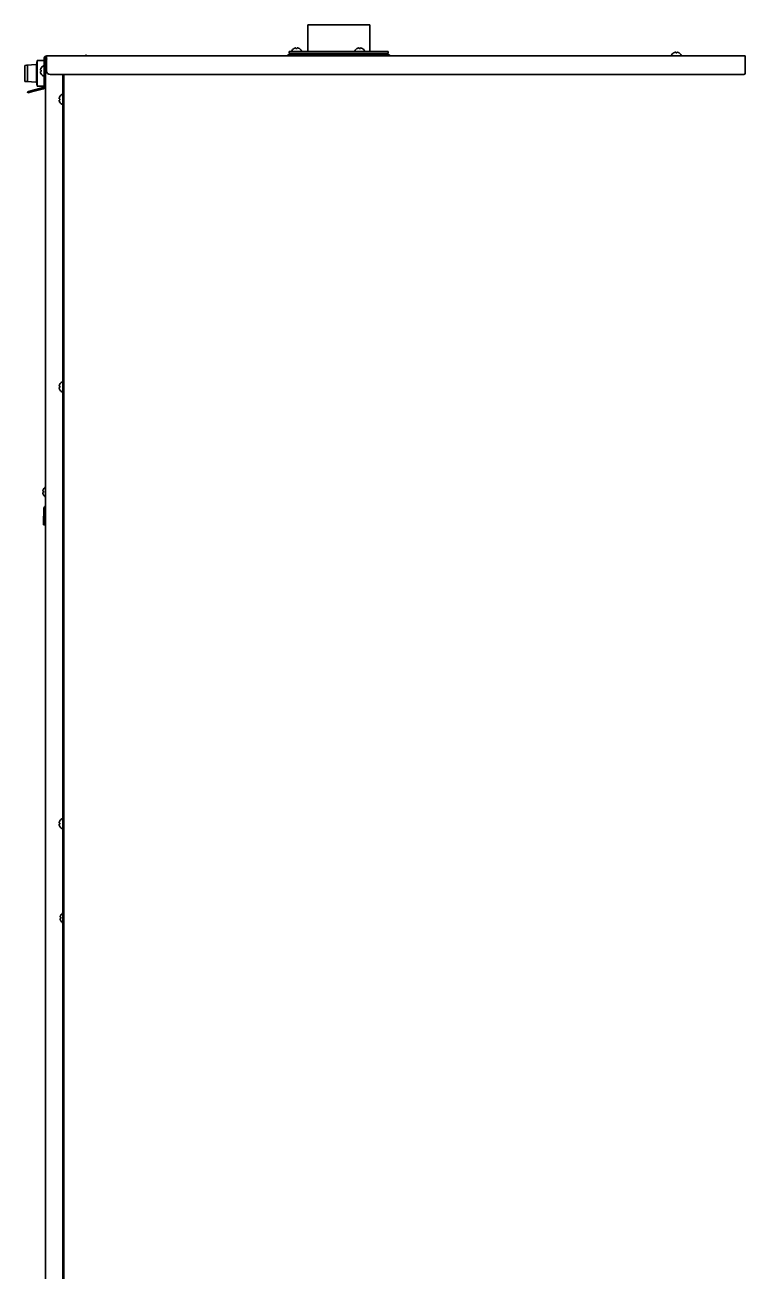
# Model space of a CAD drawing. Header units: inches. Extents: x 885 to 6823, y 710 to 5493.
# Drawn here: x 4229 to 4810, y 3042 to 4048 of the extents above; entities that cross this region are included whole.
import ezdxf

# ---------------------------------------------------------------- set-up
doc = ezdxf.new("R2010")
doc.units = ezdxf.units.IN
doc.layers.add('1', color=7, linetype='Continuous', true_color=0xffffff)

msp = doc.modelspace()

# ---------------------------------------------------------------- linework, layer by layer
at = {"layer": '1', "color": 7, "linetype": 'Continuous', "lineweight": 35}
for p, q in [((4456.8, 4048.5), (4506.8, 4048.5)), ((4456.8, 4048.5), (4456.8, 4026.9)), ((4506.8, 4026.9), (4506.8, 4048.5)), ((4441.8, 4026.9), (4481.8, 4026.9)), ((4441.8, 4026.9), (4441.8, 4025.4)), ((4443.8, 4027.5), (4443.8, 4027.3)), ((4445.5, 4029.3), (4445.5, 4029.3)), ((4450.1, 4029.3), (4450.1, 4029.3)), ((4451.8, 4027.3), (4451.8, 4027.5)), ((4481.8, 4026.9), (4521.8, 4026.9)), ((4494.8, 4027.5), (4494.8, 4027.3)), ((4496.5, 4029.3), (4496.5, 4029.3)), ((4501.1, 4029.3), (4501.1, 4029.3)), ((4502.8, 4027.3), (4502.8, 4027.5)), ((4521.8, 4025.4), (4521.8, 4026.9)), ((4752, 4025.8), (4752, 4025.8)), ((4756.6, 4025.8), (4756.6, 4025.8)), ((4228.5, 4015.8), (4229.7, 4015.9)), ((4228.5, 4015.8), (4228.5, 4002.9)), ((4237.8, 4016.5), (4229.7, 4015.9)), ((4229.7, 4015.9), (4229.7, 4015.9)), ((4230.5, 4002.9), (4230.5, 4015.8)), ((4238.4, 4019.7), (4237.8, 4016.5)), ((4237.8, 4002.2), (4237.8, 4016.5)), ((4237.8, 4016.4), (4237.8, 4002.3)), ((4238.4, 4009.4), (4238.4, 4019.7)), ((4244, 4019.7), (4238.4, 4019.7)), ((4238.4, 4019.7), (4238.4, 3999)), ((4244, 4019.7), (4238.4, 4019.7)), ((4244, 4021.4), (4245, 4021.4)), ((4244, 4021.4), (4244, 4001.4)), ((4245, 4021.4), (4245, 4001.4)), ((4245.2, 4015.4), (4245, 4015.4)), ((4245.2, 4019.7), (4245.2, 2695.5)), ((4246, 4023.4), (4246, 4021.3)), ((4246, 4023.4), (4809.8, 4023.4)), ((4246, 4021.3), (4246, 4011.4)), ((4277.5, 4023.9), (4278.3, 4023.9)), ((4277.5, 4023.4), (4277.5, 4023.9)), ((4278.3, 4023.4), (4278.3, 4023.9)), ((4481.8, 4024.4), (4440.8, 4024.4)), ((4440.8, 4024.4), (4440.8, 4023.4)), ((4441.8, 4025.4), (4521.8, 4025.4)), ((4446.2, 4024.5), (4445.9, 4024.4)), ((4446, 4025.4), (4446.2, 4025.3)), ((4449.4, 4025.3), (4446.2, 4025.3)), ((4446.2, 4025.3), (4446.2, 4024.5)), ((4446.2, 4024.5), (4449.4, 4024.5)), ((4449.4, 4025.3), (4449.5, 4025.4)), ((4449.4, 4024.5), (4449.4, 4025.3)), ((4449.7, 4024.4), (4449.4, 4024.5)), ((4456.8, 4025.4), (4456.8, 4024.4)), ((4522.8, 4024.4), (4481.8, 4024.4)), ((4497.2, 4024.5), (4496.9, 4024.4)), ((4497, 4025.4), (4497.2, 4025.3)), ((4500.4, 4025.3), (4497.2, 4025.3)), ((4497.2, 4025.3), (4497.2, 4024.5)), ((4497.2, 4024.5), (4500.4, 4024.5)), ((4500.4, 4025.3), (4500.5, 4025.4)), ((4500.4, 4024.5), (4500.4, 4025.3)), ((4500.7, 4024.4), (4500.4, 4024.5)), ((4506.8, 4024.4), (4506.8, 4025.4)), ((4522.8, 4023.4), (4522.8, 4024.4)), ((4750.3, 4024), (4750.3, 4023.8)), ((4758.3, 4023.8), (4758.3, 4024)), ((4809.8, 4023.4), (4809.8, 4021.3)), ((4809.8, 4022.3), (4809.8, 4022.3)), ((4809.8, 4022.3), (4809.8, 4022.3)), ((4809.8, 4021.3), (4809.8, 4009.4)), ((4238.4, 3999), (4238.4, 4009.4)), ((4241.5, 4013.6), (4241.5, 4013.6)), ((4241.5, 4009), (4241.5, 4009)), ((4243.6, 4015.3), (4243.4, 4015.3)), ((4243.4, 4015.3), (4243.4, 4015.3)), ((4243.4, 4007.3), (4243.4, 4007.3)), ((4243.4, 4007.3), (4243.6, 4007.3)), ((4249, 4008.4), (4808.8, 4008.4)), ((4259.2, 2697.5), (4259.2, 4008.4)), ((4260, 2356.9), (4260, 4008.4)), ((4260, 2356.9), (4260, 4008.4)), ((4229.7, 4002.9), (4228.5, 4002.9)), ((4229.7, 4002.8), (4229.7, 4002.9)), ((4229.7, 4002.8), (4237.8, 4002.2)), ((4230.5, 3994.5), (4233.4, 3995.2)), ((4243.2, 3997.9), (4233.4, 3995.2)), ((4243.5, 3996.9), (4233.7, 3994.3)), ((4237.8, 4002.2), (4238.4, 3999)), ((4238.4, 3999), (4244, 3999)), ((4238.4, 3999), (4244, 3999)), ((4244, 3998.4), (4244, 4001.4)), ((4244, 3998.4), (4245, 3998.4)), ((4245, 4003.4), (4245.2, 4003.4)), ((4245, 4001.4), (4245, 3998.4)), ((4230.5, 3994.5), (4230.8, 3993.5)), ((4233.7, 3994.3), (4230.8, 3993.5)), ((4256.7, 3990.6), (4256.7, 3990.6)), ((4256.7, 3986), (4256.7, 3986)), ((4258.8, 3992.3), (4258.6, 3992.3)), ((4258.6, 3984.3), (4258.8, 3984.3)), ((4256.7, 3758.4), (4256.7, 3758.4)), ((4256.7, 3753.8), (4256.7, 3753.8)), ((4258.8, 3760.1), (4258.6, 3760.1)), ((4258.6, 3752.1), (4258.8, 3752.1)), ((4243.5, 3673.6), (4243.5, 3673.6)), ((4243.5, 3669), (4243.5, 3669)), ((4243.9, 3658.1), (4243.4, 3645.7)), ((4244.9, 3658), (4244.4, 3645.7)), ((4244.9, 3658), (4244.4, 3645.7)), ((4243.4, 3644.7), (4243.4, 3645.7)), ((4244.4, 3644.7), (4243.4, 3644.7)), ((4244.4, 3644.7), (4244.4, 3645.7)), ((4244.4, 3644.7), (4244.4, 3645.7)), ((4244.4, 3644.7), (4244.4, 3644.7)), ((4256.7, 3405.7), (4256.7, 3405.7)), ((4258.8, 3407.4), (4258.6, 3407.4)), ((4256.7, 3401.1), (4256.7, 3401.1)), ((4258.6, 3399.4), (4258.8, 3399.4)), ((4257.5, 3329.6), (4257.5, 3329.6)), ((4257.5, 3325), (4257.5, 3325))]:
    msp.add_line(p, q, dxfattribs=at)
for centre, radius, start, end in [((4448, 4025.2), 4.8, 121.5837, 149.6988), ((4444.2, 4027.5), 0.4, 149.6988, 180), ((4444.2, 4027.3), 0.4, 180, 270), ((4447.8, 4025.6), 3.78, 90.0035, 97.6041), ((4447.8, 4025.6), 3.78, 82.3959, 89.9965), ((4447.6, 4025.2), 4.8, 30.3012, 58.4186), ((4451.4, 4027.3), 0.4, 270, 0), ((4451.4, 4027.5), 0.4, 0, 30.3012), ((4499, 4025.2), 4.8, 121.5837, 149.6988), ((4495.2, 4027.5), 0.4, 149.6988, 180), ((4495.2, 4027.3), 0.4, 180, 270), ((4498.8, 4025.6), 3.78, 90.0035, 97.6041), ((4498.8, 4025.6), 3.78, 82.3959, 89.9965), ((4498.6, 4025.2), 4.8, 30.3012, 58.4186), ((4502.4, 4027.3), 0.4, 270, 0), ((4502.4, 4027.5), 0.4, 0, 30.3012), ((4754.5, 4021.7), 4.8, 121.5837, 149.6988), ((4754.3, 4022.1), 3.78, 90.0035, 97.6041), ((4754.3, 4022.1), 3.78, 82.3959, 89.9965), ((4754.1, 4021.7), 4.8, 30.3012, 58.4186), ((4750.7, 4024), 0.4, 149.6988, 180), ((4750.7, 4023.8), 0.4, 180, 270), ((4757.9, 4023.8), 0.4, 270, 0), ((4757.9, 4024), 0.4, 0, 30.3012), ((4245.6, 4011.1), 4.8, 120.3012, 148.4186), ((4245.3, 4011.3), 3.78, 172.3959, 179.9965), ((4245.3, 4011.3), 3.78, 180.0035, 187.6041), ((4245.6, 4011.5), 4.8, 211.5837, 239.6988), ((4243.4, 4014.9), 0.4, 90, 120.3012), ((4243.4, 4014.9), 0.4, 90, 120.3012), ((4243.4, 4007.7), 0.4, 239.6988, 270), ((4243.4, 4007.7), 0.4, 239.6988, 270), ((4243.6, 4014.9), 0.4, 0, 90), ((4243.6, 4007.7), 0.4, 270, 0), ((4247.6, 4011.1), 4.8, 120.3012, 123.0813), ((4247.6, 4011.5), 4.8, 236.9185, 239.6988), ((4243, 3998.9), 1, 285, 0), ((4243, 3998.9), 2, 285, 345.5426), ((4260.8, 3988.1), 4.8, 120.3012, 148.4186), ((4260.5, 3988.3), 3.78, 172.3959, 179.9965), ((4260.5, 3988.3), 3.78, 180.0035, 187.6041), ((4260.8, 3988.5), 4.8, 211.5837, 239.6988), ((4258.6, 3991.9), 0.4, 90, 120.3012), ((4258.8, 3991.9), 0.4, 0, 90), ((4258.6, 3984.7), 0.4, 239.6988, 270), ((4258.8, 3984.7), 0.4, 270, 0), ((4260.8, 3755.9), 4.8, 120.3012, 148.4186), ((4260.5, 3756.1), 3.78, 172.3959, 179.9965), ((4260.5, 3756.1), 3.78, 180.0035, 187.6041), ((4260.8, 3756.3), 4.8, 211.5837, 239.6988), ((4258.6, 3759.7), 0.4, 90, 120.3012), ((4258.8, 3759.7), 0.4, 0, 90), ((4258.6, 3752.5), 0.4, 239.6988, 270), ((4258.8, 3752.5), 0.4, 270, 0), ((4247.6, 3671.1), 4.8, 120.3012, 148.4186), ((4247.3, 3671.3), 3.78, 172.3959, 179.9965), ((4247.3, 3671.3), 3.78, 180.0035, 187.6041), ((4247.6, 3671.5), 4.8, 211.5837, 239.6988), ((4245.9, 3658), 2, 109.6285, 178), ((4245.9, 3658), 1, 132.2098, 178), ((4260.8, 3403.2), 4.8, 120.3012, 148.4186), ((4260.5, 3403.4), 3.78, 172.3959, 179.9965), ((4260.5, 3403.4), 3.78, 180.0035, 187.6041), ((4258.6, 3407), 0.4, 90, 120.3012), ((4258.8, 3407), 0.4, 0, 90), ((4260.8, 3403.6), 4.8, 211.5837, 239.6988), ((4258.6, 3399.8), 0.4, 239.6988, 270), ((4258.8, 3399.8), 0.4, 270, 0), ((4261.6, 3327.1), 4.8, 120.3012, 148.4186), ((4261.3, 3327.3), 3.78, 172.3959, 179.9965), ((4261.3, 3327.3), 3.78, 180.0035, 187.6041), ((4261.6, 3327.5), 4.8, 211.5837, 239.6988)]:
    msp.add_arc(centre, radius, start, end, dxfattribs=at)
for centre, major_axis, start_param, end_param in [((4249, 4011.4), (3, 0), 3.141593, 4.712389), ((4808.8, 4009.4), (1, 0), 4.712389, 6.283185)]:
    msp.add_ellipse(centre, major_axis=major_axis, ratio=0.99863, start_param=start_param, end_param=end_param, dxfattribs=at)
for points in [[(4446.8, 4029.9), (4446.7, 4029.8), (4446.6, 4029.8), (4446.5, 4029.8), (4446.3, 4029.7), (4446.2, 4029.6), (4446, 4029.6), (4445.8, 4029.5), (4445.7, 4029.4), (4445.6, 4029.3), (4445.5, 4029.3)], [(4447.3, 4029.9), (4447.3, 4029.9), (4447.2, 4029.9), (4447.1, 4029.9), (4447.1, 4029.9), (4447, 4029.9), (4446.9, 4029.9), (4446.9, 4029.9), (4446.8, 4029.9), (4446.8, 4029.9)], [(4448.3, 4029.9), (4448.3, 4029.8), (4448.3, 4029.8), (4448.3, 4029.8), (4448.3, 4029.7), (4448.3, 4029.6), (4448.3, 4029.6), (4448.3, 4029.5), (4448.3, 4029.4), (4448.3, 4029.3), (4448.3, 4029.3)], [(4448.8, 4029.9), (4448.8, 4029.9), (4448.7, 4029.9), (4448.6, 4029.9), (4448.6, 4029.9), (4448.5, 4029.9), (4448.4, 4029.9), (4448.4, 4029.9), (4448.3, 4029.9), (4448.3, 4029.9)], [(4497.8, 4029.9), (4497.7, 4029.8), (4497.6, 4029.8), (4497.5, 4029.8), (4497.3, 4029.7), (4497.2, 4029.6), (4497, 4029.6), (4496.8, 4029.5), (4496.7, 4029.4), (4496.6, 4029.3), (4496.5, 4029.3)], [(4498.3, 4029.9), (4498.3, 4029.9), (4498.2, 4029.9), (4498.1, 4029.9), (4498.1, 4029.9), (4498, 4029.9), (4497.9, 4029.9), (4497.9, 4029.9), (4497.8, 4029.9), (4497.8, 4029.9)], [(4499.3, 4029.9), (4499.3, 4029.8), (4499.3, 4029.8), (4499.3, 4029.8), (4499.3, 4029.7), (4499.3, 4029.6), (4499.3, 4029.6), (4499.3, 4029.5), (4499.3, 4029.4), (4499.3, 4029.3), (4499.3, 4029.3)], [(4499.8, 4029.9), (4499.8, 4029.9), (4499.7, 4029.9), (4499.6, 4029.9), (4499.6, 4029.9), (4499.5, 4029.9), (4499.4, 4029.9), (4499.4, 4029.9), (4499.3, 4029.9), (4499.3, 4029.9)], [(4753.3, 4026.4), (4753.2, 4026.3), (4753.1, 4026.3), (4753, 4026.3), (4752.8, 4026.2), (4752.7, 4026.1), (4752.5, 4026.1), (4752.3, 4026), (4752.2, 4025.9), (4752.1, 4025.8), (4752, 4025.8)], [(4753.8, 4026.4), (4753.8, 4026.4), (4753.7, 4026.4), (4753.6, 4026.4), (4753.6, 4026.4), (4753.5, 4026.4), (4753.4, 4026.4), (4753.4, 4026.4), (4753.3, 4026.4), (4753.3, 4026.4)], [(4754.8, 4026.4), (4754.8, 4026.3), (4754.8, 4026.3), (4754.8, 4026.3), (4754.8, 4026.2), (4754.8, 4026.1), (4754.8, 4026.1), (4754.8, 4026), (4754.8, 4025.9), (4754.8, 4025.8), (4754.8, 4025.8)], [(4755.3, 4026.4), (4755.3, 4026.4), (4755.2, 4026.4), (4755.1, 4026.4), (4755.1, 4026.4), (4755, 4026.4), (4754.9, 4026.4), (4754.9, 4026.4), (4754.8, 4026.4), (4754.8, 4026.4)], [(4246, 4023.4), (4245.9, 4023.4), (4245.8, 4023.3), (4245.6, 4023.3), (4245.4, 4023.3), (4245.2, 4023.2), (4245, 4023.1), (4244.8, 4023), (4244.6, 4022.8), (4244.5, 4022.7), (4244.4, 4022.5), (4244.3, 4022.4), (4244.2, 4022.2), (4244.1, 4022), (4244, 4021.8), (4244, 4021.6), (4244, 4021.4), (4244, 4021.4)], [(4246, 4022.4), (4246, 4022.4), (4245.9, 4022.4), (4245.8, 4022.3), (4245.7, 4022.3), (4245.6, 4022.3), (4245.5, 4022.2), (4245.4, 4022.2), (4245.3, 4022.1), (4245.2, 4022), (4245.2, 4021.9), (4245.1, 4021.9), (4245.1, 4021.8), (4245, 4021.7), (4245, 4021.6), (4245, 4021.5), (4245, 4021.4), (4245, 4021.4)], [(4241, 4012.3), (4241, 4012.2), (4241, 4012.2), (4241, 4012.1), (4241, 4012), (4241, 4012), (4241, 4011.9), (4241, 4011.8), (4241, 4011.8), (4241, 4011.8)], [(4241, 4011.8), (4241, 4011.8), (4241, 4011.8), (4241.1, 4011.8), (4241.1, 4011.8), (4241.2, 4011.8), (4241.3, 4011.8), (4241.3, 4011.8), (4241.4, 4011.8), (4241.5, 4011.8), (4241.5, 4011.8)], [(4241, 4010.8), (4241, 4010.7), (4241, 4010.7), (4241, 4010.6), (4241, 4010.5), (4241, 4010.5), (4241, 4010.4), (4241, 4010.3), (4241, 4010.3), (4241, 4010.3)], [(4241, 4010.3), (4241, 4010.2), (4241, 4010.1), (4241.1, 4009.9), (4241.1, 4009.8), (4241.2, 4009.6), (4241.3, 4009.5), (4241.3, 4009.3), (4241.4, 4009.1), (4241.5, 4009), (4241.5, 4009)], [(4256.2, 3989.3), (4256.2, 3989.2), (4256.2, 3989.2), (4256.2, 3989.1), (4256.2, 3989), (4256.2, 3989), (4256.2, 3988.9), (4256.2, 3988.8), (4256.2, 3988.8), (4256.2, 3988.8)], [(4256.2, 3988.8), (4256.2, 3988.8), (4256.2, 3988.8), (4256.3, 3988.8), (4256.3, 3988.8), (4256.4, 3988.8), (4256.5, 3988.8), (4256.5, 3988.8), (4256.6, 3988.8), (4256.7, 3988.8), (4256.7, 3988.8)], [(4256.2, 3987.8), (4256.2, 3987.7), (4256.2, 3987.7), (4256.2, 3987.6), (4256.2, 3987.5), (4256.2, 3987.5), (4256.2, 3987.4), (4256.2, 3987.3), (4256.2, 3987.3), (4256.2, 3987.3)], [(4256.2, 3987.3), (4256.2, 3987.2), (4256.2, 3987.1), (4256.3, 3986.9), (4256.3, 3986.8), (4256.4, 3986.6), (4256.5, 3986.5), (4256.5, 3986.3), (4256.6, 3986.1), (4256.7, 3986), (4256.7, 3986)], [(4256.2, 3757.1), (4256.2, 3757), (4256.2, 3757), (4256.2, 3756.9), (4256.2, 3756.8), (4256.2, 3756.8), (4256.2, 3756.7), (4256.2, 3756.6), (4256.2, 3756.6), (4256.2, 3756.6)], [(4256.2, 3756.6), (4256.2, 3756.6), (4256.2, 3756.6), (4256.3, 3756.6), (4256.3, 3756.6), (4256.4, 3756.6), (4256.5, 3756.6), (4256.5, 3756.6), (4256.6, 3756.6), (4256.7, 3756.6), (4256.7, 3756.6)], [(4256.2, 3755.6), (4256.2, 3755.5), (4256.2, 3755.5), (4256.2, 3755.4), (4256.2, 3755.3), (4256.2, 3755.3), (4256.2, 3755.2), (4256.2, 3755.1), (4256.2, 3755.1), (4256.2, 3755.1)], [(4256.2, 3755.1), (4256.2, 3755), (4256.2, 3754.9), (4256.3, 3754.7), (4256.3, 3754.6), (4256.4, 3754.4), (4256.5, 3754.3), (4256.5, 3754.1), (4256.6, 3753.9), (4256.7, 3753.8), (4256.7, 3753.8)], [(4243, 3672.3), (4243, 3672.2), (4243, 3672.2), (4243, 3672.1), (4243, 3672), (4243, 3672), (4243, 3671.9), (4243, 3671.8), (4243, 3671.8), (4243, 3671.8)], [(4243, 3671.8), (4243, 3671.8), (4243, 3671.8), (4243.1, 3671.8), (4243.1, 3671.8), (4243.2, 3671.8), (4243.3, 3671.8), (4243.3, 3671.8), (4243.4, 3671.8), (4243.5, 3671.8), (4243.5, 3671.8)], [(4243, 3670.8), (4243, 3670.7), (4243, 3670.7), (4243, 3670.6), (4243, 3670.5), (4243, 3670.5), (4243, 3670.4), (4243, 3670.3), (4243, 3670.3), (4243, 3670.3)], [(4243, 3670.3), (4243, 3670.2), (4243, 3670.1), (4243.1, 3669.9), (4243.1, 3669.8), (4243.2, 3669.6), (4243.3, 3669.5), (4243.3, 3669.3), (4243.4, 3669.1), (4243.5, 3669), (4243.5, 3669)], [(4256.2, 3404.4), (4256.2, 3404.3), (4256.2, 3404.3), (4256.2, 3404.2), (4256.2, 3404.1), (4256.2, 3404.1), (4256.2, 3404), (4256.2, 3403.9), (4256.2, 3403.9), (4256.2, 3403.9)], [(4256.2, 3403.9), (4256.2, 3403.9), (4256.2, 3403.9), (4256.3, 3403.9), (4256.3, 3403.9), (4256.4, 3403.9), (4256.5, 3403.9), (4256.5, 3403.9), (4256.6, 3403.9), (4256.7, 3403.9), (4256.7, 3403.9)], [(4256.2, 3402.9), (4256.2, 3402.8), (4256.2, 3402.8), (4256.2, 3402.7), (4256.2, 3402.6), (4256.2, 3402.6), (4256.2, 3402.5), (4256.2, 3402.4), (4256.2, 3402.4), (4256.2, 3402.4)], [(4256.2, 3402.4), (4256.2, 3402.3), (4256.2, 3402.2), (4256.3, 3402), (4256.3, 3401.9), (4256.4, 3401.7), (4256.5, 3401.6), (4256.5, 3401.4), (4256.6, 3401.2), (4256.7, 3401.1), (4256.7, 3401.1)], [(4257, 3328.3), (4257, 3328.2), (4257, 3328.2), (4257, 3328.1), (4257, 3328), (4257, 3328), (4257, 3327.9), (4257, 3327.8), (4257, 3327.8), (4257, 3327.8)], [(4257, 3327.8), (4257, 3327.8), (4257, 3327.8), (4257.1, 3327.8), (4257.1, 3327.8), (4257.2, 3327.8), (4257.3, 3327.8), (4257.3, 3327.8), (4257.4, 3327.8), (4257.5, 3327.8), (4257.5, 3327.8)], [(4257, 3326.8), (4257, 3326.7), (4257, 3326.7), (4257, 3326.6), (4257, 3326.5), (4257, 3326.5), (4257, 3326.4), (4257, 3326.3), (4257, 3326.3), (4257, 3326.3)], [(4257, 3326.3), (4257, 3326.2), (4257, 3326.1), (4257.1, 3325.9), (4257.1, 3325.8), (4257.2, 3325.6), (4257.3, 3325.5), (4257.3, 3325.3), (4257.4, 3325.1), (4257.5, 3325), (4257.5, 3325)]]:
    msp.add_open_spline(points, degree=3, dxfattribs=at)
for points, knots in [([(4447.3, 4029.3), (4447.3, 4029.4), (4447.3, 4029.5), (4447.3, 4029.7), (4447.3, 4029.7), (4447.3, 4029.8), (4447.3, 4029.8), (4447.3, 4029.9)], [0, 0, 0, 0, 0.5, 0.5, 0.75, 0.75, 1, 1, 1, 1]), ([(4450.1, 4029.3), (4449.9, 4029.4), (4449.7, 4029.5), (4449.4, 4029.7), (4449.2, 4029.7), (4449, 4029.8), (4448.9, 4029.8), (4448.8, 4029.9)], [0, 0, 0, 0, 0.5, 0.5, 0.75, 0.75, 1, 1, 1, 1]), ([(4498.3, 4029.3), (4498.3, 4029.4), (4498.3, 4029.5), (4498.3, 4029.7), (4498.3, 4029.7), (4498.3, 4029.8), (4498.3, 4029.8), (4498.3, 4029.9)], [0, 0, 0, 0, 0.5, 0.5, 0.75, 0.75, 1, 1, 1, 1]), ([(4501.1, 4029.3), (4500.9, 4029.4), (4500.7, 4029.5), (4500.4, 4029.7), (4500.2, 4029.7), (4500, 4029.8), (4499.9, 4029.8), (4499.8, 4029.9)], [0, 0, 0, 0, 0.5, 0.5, 0.75, 0.75, 1, 1, 1, 1]), ([(4753.8, 4025.8), (4753.8, 4025.9), (4753.8, 4026), (4753.8, 4026.2), (4753.8, 4026.2), (4753.8, 4026.3), (4753.8, 4026.3), (4753.8, 4026.4)], [0, 0, 0, 0, 0.5, 0.5, 0.75, 0.75, 1, 1, 1, 1]), ([(4756.6, 4025.8), (4756.4, 4025.9), (4756.2, 4026), (4755.9, 4026.2), (4755.7, 4026.2), (4755.5, 4026.3), (4755.4, 4026.3), (4755.3, 4026.4)], [0, 0, 0, 0, 0.5, 0.5, 0.75, 0.75, 1, 1, 1, 1]), ([(4246.2, 4021.3), (4246.2, 4021.3), (4245.8, 4021.1), (4245.4, 4020.6), (4245.2, 4020), (4245.2, 4019.7)], [0, 0, 0, 0, 0.061301, 0.530651, 1, 1, 1, 1]), ([(4245.2, 4019.7), (4245.2, 4019.9), (4245.4, 4020.3), (4245.9, 4020.7), (4246.2, 4021), (4246.3, 4021)], [0, 0, 0, 0, 0.444435, 0.88887, 1, 1, 1, 1]), ([(4241.5, 4013.6), (4241.4, 4013.4), (4241.3, 4013.1), (4241.2, 4012.8), (4241.1, 4012.7), (4241.1, 4012.5), (4241, 4012.4), (4241, 4012.3)], [0, 0, 0, 0, 0.5, 0.5, 0.75, 0.75, 1, 1, 1, 1]), ([(4241.5, 4010.8), (4241.4, 4010.8), (4241.3, 4010.8), (4241.2, 4010.8), (4241.1, 4010.8), (4241.1, 4010.8), (4241, 4010.8), (4241, 4010.8)], [0, 0, 0, 0, 0.5, 0.5, 0.75, 0.75, 1, 1, 1, 1]), ([(4256.7, 3990.6), (4256.6, 3990.4), (4256.5, 3990.1), (4256.4, 3989.8), (4256.3, 3989.7), (4256.3, 3989.5), (4256.2, 3989.4), (4256.2, 3989.3)], [0, 0, 0, 0, 0.5, 0.5, 0.75, 0.75, 1, 1, 1, 1]), ([(4256.7, 3987.8), (4256.6, 3987.8), (4256.5, 3987.8), (4256.4, 3987.8), (4256.3, 3987.8), (4256.3, 3987.8), (4256.2, 3987.8), (4256.2, 3987.8)], [0, 0, 0, 0, 0.5, 0.5, 0.75, 0.75, 1, 1, 1, 1]), ([(4256.7, 3758.4), (4256.6, 3758.2), (4256.5, 3757.9), (4256.4, 3757.6), (4256.3, 3757.5), (4256.3, 3757.3), (4256.2, 3757.2), (4256.2, 3757.1)], [0, 0, 0, 0, 0.5, 0.5, 0.75, 0.75, 1, 1, 1, 1]), ([(4256.7, 3755.6), (4256.6, 3755.6), (4256.5, 3755.6), (4256.4, 3755.6), (4256.3, 3755.6), (4256.3, 3755.6), (4256.2, 3755.6), (4256.2, 3755.6)], [0, 0, 0, 0, 0.5, 0.5, 0.75, 0.75, 1, 1, 1, 1]), ([(4243.5, 3673.6), (4243.4, 3673.4), (4243.3, 3673.1), (4243.2, 3672.8), (4243.1, 3672.7), (4243.1, 3672.5), (4243, 3672.4), (4243, 3672.3)], [0, 0, 0, 0, 0.5, 0.5, 0.75, 0.75, 1, 1, 1, 1]), ([(4243.5, 3670.8), (4243.4, 3670.8), (4243.3, 3670.8), (4243.2, 3670.8), (4243.1, 3670.8), (4243.1, 3670.8), (4243, 3670.8), (4243, 3670.8)], [0, 0, 0, 0, 0.5, 0.5, 0.75, 0.75, 1, 1, 1, 1]), ([(4256.7, 3405.7), (4256.6, 3405.5), (4256.5, 3405.2), (4256.4, 3404.9), (4256.3, 3404.8), (4256.3, 3404.6), (4256.2, 3404.5), (4256.2, 3404.4)], [0, 0, 0, 0, 0.5, 0.5, 0.75, 0.75, 1, 1, 1, 1]), ([(4256.7, 3402.9), (4256.6, 3402.9), (4256.5, 3402.9), (4256.4, 3402.9), (4256.3, 3402.9), (4256.3, 3402.9), (4256.2, 3402.9), (4256.2, 3402.9)], [0, 0, 0, 0, 0.5, 0.5, 0.75, 0.75, 1, 1, 1, 1]), ([(4257.5, 3329.6), (4257.4, 3329.4), (4257.3, 3329.1), (4257.2, 3328.8), (4257.1, 3328.7), (4257.1, 3328.5), (4257, 3328.4), (4257, 3328.3)], [0, 0, 0, 0, 0.5, 0.5, 0.75, 0.75, 1, 1, 1, 1]), ([(4257.5, 3326.8), (4257.4, 3326.8), (4257.3, 3326.8), (4257.2, 3326.8), (4257.1, 3326.8), (4257.1, 3326.8), (4257, 3326.8), (4257, 3326.8)], [0, 0, 0, 0, 0.5, 0.5, 0.75, 0.75, 1, 1, 1, 1])]:
    msp.add_open_spline(points, degree=3, knots=knots, dxfattribs=at)

doc.saveas('drawing.dxf')
